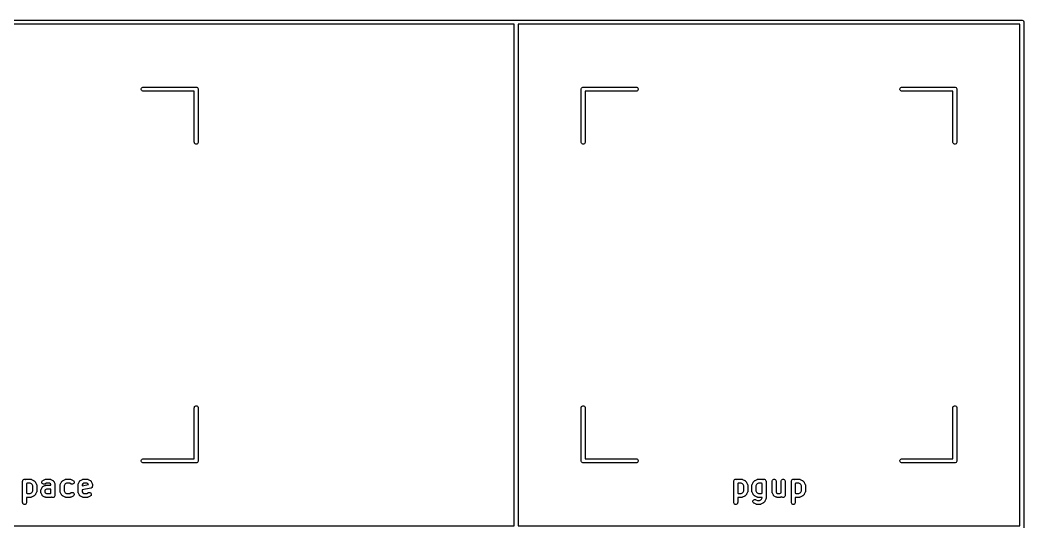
# Model space of a CAD drawing. Extents: x 48 to 353, y -180 to -61.
# Drawn here: x 315.61 to 353.43, y -103.54 to -84.45 of the extents above; entities that cross this region are included whole.
import ezdxf

# ---------------------------------------------------------------- set-up
doc = ezdxf.new("R2010")
doc.units = 0
doc.layers.add('BLACK', color=7, linetype='CONTINUOUS')

msp = doc.modelspace()

# ---------------------------------------------------------------- linework, layer by layer
at = {"layer": 'BLACK', "linetype": 'CONTINUOUS'}
for p, q in [((296.2, -84.45), (334.3, -84.45)), ((334.225, -84.6), (296.275, -84.6)), ((334.225, -103.5), (334.225, -84.6)), ((334.3, -84.45), (353.35, -84.45)), ((334.375, -84.6), (334.375, -103.5)), ((353.275, -84.6), (334.375, -84.6)), ((353.275, -103.5), (353.275, -84.6)), ((353.35, -84.45), (353.364632, -84.451441)), ((353.364632, -84.451441), (353.391668, -84.46264)), ((353.391668, -84.46264), (353.41236, -84.483332)), ((353.41236, -84.483332), (353.423559, -84.510368)), ((353.423559, -84.510368), (353.425, -84.525)), ((353.425, -84.525), (353.425, -103.575)), ((320.176441, -87.035368), (320.18764, -87.008332)), ((320.176441, -87.064632), (320.176441, -87.035368)), ((320.18764, -87.091668), (320.176441, -87.064632)), ((320.18764, -87.008332), (320.208332, -86.98764)), ((320.208332, -87.11236), (320.18764, -87.091668)), ((320.208332, -86.98764), (320.235368, -86.976441)), ((320.235368, -87.123559), (320.208332, -87.11236)), ((320.235368, -86.976441), (320.25, -86.975)), ((320.25, -87.125), (320.235368, -87.123559)), ((320.25, -86.975), (322.25, -86.975)), ((322.175, -87.125), (320.25, -87.125)), ((322.175, -89.05), (322.175, -87.125)), ((322.25, -86.975), (322.264632, -86.976441)), ((322.264632, -86.976441), (322.291668, -86.98764)), ((322.291668, -86.98764), (322.31236, -87.008332)), ((322.31236, -87.008332), (322.323559, -87.035368)), ((322.323559, -87.035368), (322.325, -87.05)), ((322.325, -87.05), (322.325, -89.05)), ((336.75, -87.05), (336.751441, -87.035368)), ((336.75, -89.05), (336.75, -87.05)), ((336.751441, -87.035368), (336.76264, -87.008332)), ((336.76264, -87.008332), (336.783332, -86.98764)), ((336.783332, -86.98764), (336.810368, -86.976441)), ((336.810368, -86.976441), (336.825, -86.975)), ((336.825, -86.975), (338.825, -86.975)), ((338.825, -87.125), (336.9, -87.125)), ((336.9, -87.125), (336.9, -89.05)), ((338.825, -86.975), (338.839632, -86.976441)), ((338.839632, -87.123559), (338.825, -87.125)), ((338.839632, -86.976441), (338.866668, -86.98764)), ((338.866668, -87.11236), (338.839632, -87.123559)), ((338.866668, -86.98764), (338.88736, -87.008332)), ((338.88736, -87.091668), (338.866668, -87.11236)), ((338.88736, -87.008332), (338.898559, -87.035368)), ((338.898559, -87.064632), (338.88736, -87.091668)), ((338.898559, -87.035368), (338.898559, -87.064632)), ((348.751441, -87.035368), (348.76264, -87.008332)), ((348.751441, -87.064632), (348.751441, -87.035368)), ((348.76264, -87.091668), (348.751441, -87.064632)), ((348.76264, -87.008332), (348.783332, -86.98764)), ((348.783332, -87.11236), (348.76264, -87.091668)), ((348.783332, -86.98764), (348.810368, -86.976441)), ((348.810368, -87.123559), (348.783332, -87.11236)), ((348.810368, -86.976441), (348.825, -86.975)), ((348.825, -87.125), (348.810368, -87.123559)), ((348.825, -86.975), (350.825, -86.975)), ((350.75, -87.125), (348.825, -87.125)), ((350.75, -89.05), (350.75, -87.125)), ((350.825, -86.975), (350.839632, -86.976441)), ((350.839632, -86.976441), (350.866668, -86.98764)), ((350.866668, -86.98764), (350.88736, -87.008332)), ((350.88736, -87.008332), (350.898559, -87.035368)), ((350.898559, -87.035368), (350.9, -87.05)), ((350.9, -87.05), (350.9, -89.05)), ((322.176441, -89.064632), (322.175, -89.05)), ((322.18764, -89.091668), (322.176441, -89.064632)), ((322.208332, -89.11236), (322.18764, -89.091668)), ((322.235368, -89.123559), (322.208332, -89.11236)), ((322.264632, -89.123559), (322.235368, -89.123559)), ((322.291668, -89.11236), (322.264632, -89.123559)), ((322.31236, -89.091668), (322.291668, -89.11236)), ((322.323559, -89.064632), (322.31236, -89.091668)), ((322.325, -89.05), (322.323559, -89.064632)), ((336.751441, -89.064632), (336.75, -89.05)), ((336.76264, -89.091668), (336.751441, -89.064632)), ((336.783332, -89.11236), (336.76264, -89.091668)), ((336.810368, -89.123559), (336.783332, -89.11236)), ((336.839632, -89.123559), (336.810368, -89.123559)), ((336.866668, -89.11236), (336.839632, -89.123559)), ((336.88736, -89.091668), (336.866668, -89.11236)), ((336.898559, -89.064632), (336.88736, -89.091668)), ((336.9, -89.05), (336.898559, -89.064632)), ((350.751441, -89.064632), (350.75, -89.05)), ((350.76264, -89.091668), (350.751441, -89.064632)), ((350.783332, -89.11236), (350.76264, -89.091668)), ((350.810368, -89.123559), (350.783332, -89.11236)), ((350.839632, -89.123559), (350.810368, -89.123559)), ((350.866668, -89.11236), (350.839632, -89.123559)), ((350.88736, -89.091668), (350.866668, -89.11236)), ((350.898559, -89.064632), (350.88736, -89.091668)), ((350.9, -89.05), (350.898559, -89.064632)), ((322.175, -99.05), (322.176441, -99.035368)), ((322.175, -100.975), (322.175, -99.05)), ((322.176441, -99.035368), (322.18764, -99.008332)), ((322.18764, -99.008332), (322.208332, -98.98764)), ((322.208332, -98.98764), (322.235368, -98.976441)), ((322.235368, -98.976441), (322.264632, -98.976441)), ((322.264632, -98.976441), (322.291668, -98.98764)), ((322.291668, -98.98764), (322.31236, -99.008332)), ((322.31236, -99.008332), (322.323559, -99.035368)), ((322.323559, -99.035368), (322.325, -99.05)), ((322.325, -99.05), (322.325, -101.05)), ((336.75, -99.05), (336.751441, -99.035368)), ((336.75, -101.05), (336.75, -99.05)), ((336.751441, -99.035368), (336.76264, -99.008332)), ((336.76264, -99.008332), (336.783332, -98.98764)), ((336.783332, -98.98764), (336.810368, -98.976441)), ((336.810368, -98.976441), (336.839632, -98.976441)), ((336.839632, -98.976441), (336.866668, -98.98764)), ((336.866668, -98.98764), (336.88736, -99.008332)), ((336.88736, -99.008332), (336.898559, -99.035368)), ((336.898559, -99.035368), (336.9, -99.05)), ((336.9, -99.05), (336.9, -100.975)), ((350.75, -99.05), (350.751441, -99.035368)), ((350.75, -100.975), (350.75, -99.05)), ((350.751441, -99.035368), (350.76264, -99.008332)), ((350.76264, -99.008332), (350.783332, -98.98764)), ((350.783332, -98.98764), (350.810368, -98.976441)), ((350.810368, -98.976441), (350.839632, -98.976441)), ((350.839632, -98.976441), (350.866668, -98.98764)), ((350.866668, -98.98764), (350.88736, -99.008332)), ((350.88736, -99.008332), (350.898559, -99.035368)), ((350.898559, -99.035368), (350.9, -99.05)), ((350.9, -99.05), (350.9, -101.05)), ((320.176441, -101.035368), (320.18764, -101.008332)), ((320.176441, -101.064632), (320.176441, -101.035368)), ((320.18764, -101.091668), (320.176441, -101.064632)), ((320.18764, -101.008332), (320.208332, -100.98764)), ((320.208332, -101.11236), (320.18764, -101.091668)), ((320.208332, -100.98764), (320.235368, -100.976441)), ((320.235368, -101.123559), (320.208332, -101.11236)), ((320.235368, -100.976441), (320.25, -100.975)), ((320.25, -101.125), (320.235368, -101.123559)), ((320.25, -100.975), (322.175, -100.975)), ((322.25, -101.125), (320.25, -101.125)), ((322.264632, -101.123559), (322.25, -101.125)), ((322.291668, -101.11236), (322.264632, -101.123559)), ((322.31236, -101.091668), (322.291668, -101.11236)), ((322.323559, -101.064632), (322.31236, -101.091668)), ((322.325, -101.05), (322.323559, -101.064632)), ((336.751441, -101.064632), (336.75, -101.05)), ((336.76264, -101.091668), (336.751441, -101.064632)), ((336.783332, -101.11236), (336.76264, -101.091668)), ((336.810368, -101.123559), (336.783332, -101.11236)), ((336.825, -101.125), (336.810368, -101.123559)), ((338.825, -101.125), (336.825, -101.125)), ((336.9, -100.975), (338.825, -100.975)), ((338.825, -100.975), (338.839632, -100.976441)), ((338.839632, -101.123559), (338.825, -101.125)), ((338.839632, -100.976441), (338.866668, -100.98764)), ((338.866668, -101.11236), (338.839632, -101.123559)), ((338.866668, -100.98764), (338.88736, -101.008332)), ((338.88736, -101.091668), (338.866668, -101.11236)), ((338.88736, -101.008332), (338.898559, -101.035368)), ((338.898559, -101.064632), (338.88736, -101.091668)), ((338.898559, -101.035368), (338.898559, -101.064632)), ((348.751441, -101.035368), (348.76264, -101.008332)), ((348.751441, -101.064632), (348.751441, -101.035368)), ((348.76264, -101.091668), (348.751441, -101.064632)), ((348.76264, -101.008332), (348.783332, -100.98764)), ((348.783332, -101.11236), (348.76264, -101.091668)), ((348.783332, -100.98764), (348.810368, -100.976441)), ((348.810368, -101.123559), (348.783332, -101.11236)), ((348.810368, -100.976441), (348.825, -100.975)), ((348.825, -101.125), (348.810368, -101.123559)), ((348.825, -100.975), (350.75, -100.975)), ((350.825, -101.125), (348.825, -101.125)), ((350.839632, -101.123559), (350.825, -101.125)), ((350.866668, -101.11236), (350.839632, -101.123559)), ((350.88736, -101.091668), (350.866668, -101.11236)), ((350.898559, -101.064632), (350.88736, -101.091668)), ((350.9, -101.05), (350.898559, -101.064632)), ((315.708333, -101.816461), (315.709774, -101.801829)), ((315.708333, -102.616461), (315.708333, -101.816461)), ((315.709774, -101.801829), (315.720973, -101.774793)), ((315.720973, -101.774793), (315.741665, -101.754101)), ((315.741665, -101.754101), (315.768701, -101.742902)), ((315.768701, -101.742902), (315.797965, -101.742902)), ((315.797965, -101.742902), (315.820373, -101.752183)), ((315.820373, -101.752183), (315.825981, -101.74938)), ((315.825981, -101.74938), (315.839713, -101.744125)), ((315.839713, -101.744125), (315.842399, -101.743934)), ((315.842399, -101.743934), (315.844891, -101.742902)), ((315.844891, -101.742902), (315.859523, -101.741461)), ((315.877229, -101.891461), (315.858333, -101.900909)), ((315.858333, -101.900909), (315.858333, -102.265347)), ((315.859523, -101.741461), (316.011904, -101.741461)), ((315.994199, -101.891461), (315.877229, -101.891461)), ((316.043668, -101.916196), (315.994199, -101.891461)), ((316.011904, -101.741461), (316.026536, -101.742902)), ((316.026536, -101.742902), (316.029024, -101.743932)), ((316.029024, -101.743932), (316.031714, -101.744124)), ((316.031714, -101.744124), (316.045445, -101.749379)), ((316.064551, -101.937079), (316.043668, -101.916196)), ((316.045445, -101.749379), (316.121636, -101.787475)), ((316.089285, -101.986547), (316.064551, -101.937079)), ((316.089285, -102.179709), (316.089285, -101.986547)), ((316.121636, -101.787475), (316.127932, -101.791438)), ((316.127932, -101.791438), (316.129763, -101.792197)), ((316.129763, -101.792197), (316.131824, -101.793888)), ((316.131824, -101.793888), (316.134079, -101.795308)), ((316.134079, -101.795308), (316.135375, -101.796803)), ((316.135375, -101.796803), (316.141128, -101.801524)), ((316.141128, -101.801524), (316.179223, -101.839619)), ((316.179223, -101.839619), (316.183941, -101.845368)), ((316.183941, -101.845368), (316.18544, -101.846668)), ((316.18544, -101.846668), (316.186861, -101.848927)), ((316.186861, -101.848927), (316.18855, -101.850984)), ((316.18855, -101.850984), (316.189307, -101.852811)), ((316.189307, -101.852811), (316.193272, -101.859111)), ((316.193272, -101.859111), (316.231367, -101.935301)), ((316.231367, -101.935301), (316.236622, -101.949033)), ((316.236622, -101.949033), (316.236812, -101.95172)), ((316.236812, -101.95172), (316.237844, -101.95421)), ((316.237844, -101.95421), (316.239285, -101.968842)), ((316.239285, -101.968842), (316.239285, -102.197414)), ((316.401965, -102.125778), (316.440061, -102.049587)), ((316.432732, -101.845177), (316.441985, -101.817416)), ((316.434806, -101.874367), (316.432732, -101.845177)), ((316.447894, -101.900541), (316.434806, -101.874367)), ((316.440061, -102.049587), (316.441601, -102.04714)), ((316.441601, -102.04714), (316.441986, -102.045986)), ((316.441985, -101.817416), (316.461159, -101.795308)), ((316.441986, -102.045986), (316.443233, -102.044547)), ((316.443233, -102.044547), (316.447894, -102.037144)), ((316.470002, -101.919715), (316.447894, -101.900541)), ((316.447894, -102.037144), (316.454995, -102.030984)), ((316.454995, -102.030984), (316.461159, -102.023878)), ((316.461159, -101.795308), (316.473601, -101.787475)), ((316.461159, -102.023878), (316.468564, -102.019216)), ((316.468564, -102.019216), (316.470001, -102.017971)), ((316.470001, -102.017971), (316.471154, -102.017586)), ((316.497763, -101.928968), (316.470002, -101.919715)), ((316.471154, -102.017586), (316.473602, -102.016046)), ((316.473601, -101.787475), (316.549791, -101.74938)), ((316.473602, -102.016046), (316.549792, -101.977951)), ((316.526953, -101.926894), (316.497763, -101.928968)), ((316.540685, -101.921639), (316.526953, -101.926894)), ((316.601039, -101.891461), (316.540685, -101.921639)), ((316.549791, -101.74938), (316.563523, -101.744125)), ((316.549792, -101.977951), (316.563524, -101.972696)), ((316.563523, -101.744125), (316.566209, -101.743934)), ((316.563524, -101.972696), (316.566211, -101.972505)), ((316.566209, -101.743934), (316.568701, -101.742902)), ((316.566211, -101.972505), (316.568701, -101.971474)), ((316.568701, -101.742902), (316.583333, -101.741461)), ((316.568701, -101.971474), (316.583333, -101.970033)), ((316.583333, -101.741461), (316.735714, -101.741461)), ((316.583333, -101.970033), (316.756104, -101.970033)), ((316.718009, -101.891461), (316.601039, -101.891461)), ((316.756003, -101.910458), (316.718009, -101.891461)), ((316.735714, -101.741461), (316.750346, -101.742902)), ((316.750346, -101.742902), (316.752834, -101.743932)), ((316.752834, -101.743932), (316.755524, -101.744124)), ((316.755524, -101.744124), (316.769255, -101.749379)), ((316.775, -101.948452), (316.756003, -101.910458)), ((316.756104, -101.970033), (316.775, -101.960585)), ((316.769255, -101.749379), (316.845446, -101.787475)), ((316.775, -101.960585), (316.775, -101.948452)), ((316.845446, -101.787475), (316.847892, -101.789015)), ((316.847892, -101.789015), (316.849047, -101.7894)), ((316.849047, -101.7894), (316.850485, -101.790647)), ((316.850485, -101.790647), (316.857889, -101.795308)), ((316.857889, -101.795308), (316.864048, -101.802409)), ((316.864048, -101.802409), (316.871155, -101.808573)), ((316.871155, -101.808573), (316.875816, -101.815978)), ((316.875816, -101.815978), (316.877062, -101.817415)), ((316.877062, -101.817415), (316.877446, -101.818568)), ((316.877446, -101.818568), (316.878987, -101.821016)), ((316.878987, -101.821016), (316.917082, -101.897206)), ((316.917082, -101.897206), (316.922337, -101.910938)), ((316.922337, -101.910938), (316.922527, -101.913625)), ((316.922527, -101.913625), (316.923559, -101.916115)), ((316.923559, -101.916115), (316.925, -101.930747)), ((316.925, -101.930747), (316.925, -102.349795)), ((317.117857, -101.968842), (317.119298, -101.95421)), ((317.117857, -102.197414), (317.117857, -101.968842)), ((317.119298, -101.95421), (317.120328, -101.951721)), ((317.120328, -101.951721), (317.12052, -101.949032)), ((317.12052, -101.949032), (317.125775, -101.9353)), ((317.125775, -101.9353), (317.163871, -101.859111)), ((317.163871, -101.859111), (317.167834, -101.852814)), ((317.167834, -101.852814), (317.168593, -101.850984)), ((317.168593, -101.850984), (317.170284, -101.848922)), ((317.170284, -101.848922), (317.171704, -101.846668)), ((317.171704, -101.846668), (317.173199, -101.845371)), ((317.173199, -101.845371), (317.17792, -101.839619)), ((317.17792, -101.839619), (317.216015, -101.801524)), ((317.216015, -101.801524), (317.221767, -101.796803)), ((317.221767, -101.796803), (317.223064, -101.795308)), ((317.223064, -101.795308), (317.225319, -101.793888)), ((317.225319, -101.793888), (317.22738, -101.792197)), ((317.22738, -101.792197), (317.229208, -101.791439)), ((317.229208, -101.791439), (317.235506, -101.787475)), ((317.235506, -101.787475), (317.311696, -101.74938)), ((317.292591, -101.93708), (317.267857, -101.986548)), ((317.267857, -101.986548), (317.267857, -102.179708)), ((317.313474, -101.916196), (317.292591, -101.93708)), ((317.311696, -101.74938), (317.325428, -101.744125)), ((317.362944, -101.891461), (317.313474, -101.916196)), ((317.325428, -101.744125), (317.328114, -101.743934)), ((317.328114, -101.743934), (317.330606, -101.742902)), ((317.330606, -101.742902), (317.345238, -101.741461)), ((317.345238, -101.741461), (317.497619, -101.741461)), ((317.479914, -101.891461), (317.362944, -101.891461)), ((317.540268, -101.921639), (317.479914, -101.891461)), ((317.497619, -101.741461), (317.512251, -101.742902)), ((317.512251, -101.742902), (317.514739, -101.743932)), ((317.514739, -101.743932), (317.517429, -101.744124)), ((317.517429, -101.744124), (317.53116, -101.749379)), ((317.53116, -101.749379), (317.607351, -101.787475)), ((317.554, -101.926894), (317.540268, -101.921639)), ((317.58319, -101.928968), (317.554, -101.926894)), ((317.610951, -101.919714), (317.58319, -101.928968)), ((317.607351, -101.787475), (317.619794, -101.795308)), ((317.633059, -101.900541), (317.610951, -101.919714)), ((317.619794, -101.795308), (317.638967, -101.817415)), ((317.646146, -101.874367), (317.633059, -101.900541)), ((317.638967, -101.817415), (317.648221, -101.845176)), ((317.648221, -101.845176), (317.646146, -101.874367)), ((317.803571, -101.930747), (317.805012, -101.916115)), ((317.803571, -102.235509), (317.803571, -101.930747)), ((317.805012, -101.916115), (317.806042, -101.913626)), ((317.806042, -101.913626), (317.806234, -101.910937)), ((317.806234, -101.910937), (317.811489, -101.897205)), ((317.811489, -101.897205), (317.849585, -101.821016)), ((317.849585, -101.821016), (317.851123, -101.818571)), ((317.851123, -101.818571), (317.851509, -101.817416)), ((317.851509, -101.817416), (317.852757, -101.815976)), ((317.852757, -101.815976), (317.857418, -101.808573)), ((317.857418, -101.808573), (317.864521, -101.802412)), ((317.864521, -101.802412), (317.870683, -101.795308)), ((317.870683, -101.795308), (317.878088, -101.790645)), ((317.878088, -101.790645), (317.879525, -101.7894)), ((317.879525, -101.7894), (317.880677, -101.789015)), ((317.880677, -101.789015), (317.883125, -101.787475)), ((317.883125, -101.787475), (317.959315, -101.74938)), ((317.972567, -101.910459), (317.953571, -101.948453)), ((317.953571, -101.991642), (318.18316, -101.945724)), ((317.953571, -101.948453), (317.953571, -101.991642)), ((318.274232, -102.080482), (317.953571, -102.144613)), ((317.959315, -101.74938), (317.973047, -101.744125)), ((318.010563, -101.891461), (317.972567, -101.910459)), ((317.973047, -101.744125), (317.975733, -101.743934)), ((317.975733, -101.743934), (317.978225, -101.742902)), ((317.978225, -101.742902), (317.992857, -101.741461)), ((317.992857, -101.741461), (318.145238, -101.741461)), ((318.127533, -101.891461), (318.010563, -101.891461)), ((318.165527, -101.910458), (318.127533, -101.891461)), ((318.145238, -101.741461), (318.15987, -101.742902)), ((318.15987, -101.742902), (318.162358, -101.743932)), ((318.162358, -101.743932), (318.165048, -101.744124)), ((318.165048, -101.744124), (318.178779, -101.749379)), ((318.18316, -101.945724), (318.165527, -101.910458)), ((318.178779, -101.749379), (318.25497, -101.787475)), ((318.25497, -101.787475), (318.257416, -101.789015)), ((318.257416, -101.789015), (318.258571, -101.7894)), ((318.258571, -101.7894), (318.260009, -101.790647)), ((318.260009, -101.790647), (318.267413, -101.795308)), ((318.267413, -101.795308), (318.273572, -101.802409)), ((318.273572, -101.802409), (318.280679, -101.808573)), ((318.288298, -102.076199), (318.274232, -102.080482)), ((318.280679, -101.808573), (318.28534, -101.815978)), ((318.28534, -101.815978), (318.286586, -101.817415)), ((318.286586, -101.817415), (318.28697, -101.818568)), ((318.28697, -101.818568), (318.288511, -101.821016)), ((318.294403, -102.07211), (318.288298, -102.076199)), ((318.288511, -101.821016), (318.326606, -101.897206)), ((318.301192, -102.069298), (318.294403, -102.07211)), ((318.306444, -102.064045), (318.301192, -102.069298)), ((318.312612, -102.059915), (318.306444, -102.064045)), ((318.316686, -102.053803), (318.312612, -102.059915)), ((318.321884, -102.048606), (318.316686, -102.053803)), ((318.324725, -102.041745), (318.321884, -102.048606)), ((318.328845, -102.035567), (318.324725, -102.041745)), ((318.326606, -101.897206), (318.331861, -101.910938)), ((318.330271, -102.028358), (318.328845, -102.035567)), ((318.333083, -102.02157), (318.330271, -102.028358)), ((318.331861, -101.910938), (318.332051, -101.913625)), ((318.332051, -101.913625), (318.333083, -101.916115)), ((318.333083, -101.916115), (318.334524, -101.930747)), ((318.334524, -102.006938), (318.333083, -102.02157)), ((318.334524, -101.930747), (318.334524, -102.006938)), ((342.492856, -101.816461), (342.494297, -101.801829)), ((342.492856, -102.616461), (342.492856, -101.816461)), ((342.494297, -101.801829), (342.505496, -101.774793)), ((342.505496, -101.774793), (342.526188, -101.754101)), ((342.526188, -101.754101), (342.553224, -101.742902)), ((342.553224, -101.742902), (342.582488, -101.742902)), ((342.582488, -101.742902), (342.604896, -101.752183)), ((342.604896, -101.752183), (342.610504, -101.74938)), ((342.610504, -101.74938), (342.624236, -101.744125)), ((342.624236, -101.744125), (342.626922, -101.743934)), ((342.626922, -101.743934), (342.629414, -101.742902)), ((342.629414, -101.742902), (342.644046, -101.741461)), ((342.661752, -101.891461), (342.642856, -101.900909)), ((342.642856, -101.900909), (342.642856, -102.265347)), ((342.644046, -101.741461), (342.796427, -101.741461)), ((342.778722, -101.891461), (342.661752, -101.891461)), ((342.828191, -101.916196), (342.778722, -101.891461)), ((342.796427, -101.741461), (342.811059, -101.742902)), ((342.811059, -101.742902), (342.813547, -101.743932)), ((342.813547, -101.743932), (342.816237, -101.744124)), ((342.816237, -101.744124), (342.829968, -101.749379)), ((342.849074, -101.937079), (342.828191, -101.916196)), ((342.829968, -101.749379), (342.906159, -101.787475)), ((342.873808, -101.986547), (342.849074, -101.937079)), ((342.873808, -102.179709), (342.873808, -101.986547)), ((342.906159, -101.787475), (342.912455, -101.791438)), ((342.912455, -101.791438), (342.914286, -101.792197)), ((342.914286, -101.792197), (342.916347, -101.793888)), ((342.916347, -101.793888), (342.918602, -101.795308)), ((342.918602, -101.795308), (342.919898, -101.796803)), ((342.919898, -101.796803), (342.925651, -101.801524)), ((342.925651, -101.801524), (342.963746, -101.839619)), ((342.963746, -101.839619), (342.968464, -101.845368)), ((342.968464, -101.845368), (342.969963, -101.846668)), ((342.969963, -101.846668), (342.971384, -101.848927)), ((342.971384, -101.848927), (342.973073, -101.850984)), ((342.973073, -101.850984), (342.97383, -101.852811)), ((342.97383, -101.852811), (342.977795, -101.859111)), ((342.977795, -101.859111), (343.01589, -101.935301)), ((343.01589, -101.935301), (343.021145, -101.949033)), ((343.021145, -101.949033), (343.021335, -101.95172)), ((343.021335, -101.95172), (343.022367, -101.95421)), ((343.022367, -101.95421), (343.023808, -101.968842)), ((343.023808, -101.968842), (343.023808, -102.197414)), ((343.17857, -101.968842), (343.180011, -101.95421)), ((343.17857, -102.197414), (343.17857, -101.968842)), ((343.180011, -101.95421), (343.181041, -101.951721)), ((343.181041, -101.951721), (343.181233, -101.949032)), ((343.181233, -101.949032), (343.186488, -101.9353)), ((343.186488, -101.9353), (343.224584, -101.859111)), ((343.224584, -101.859111), (343.228547, -101.852814)), ((343.228547, -101.852814), (343.229306, -101.850984)), ((343.229306, -101.850984), (343.230997, -101.848922)), ((343.230997, -101.848922), (343.232417, -101.846668)), ((343.232417, -101.846668), (343.233912, -101.845371)), ((343.233912, -101.845371), (343.238633, -101.839619)), ((343.238633, -101.839619), (343.276728, -101.801524)), ((343.276728, -101.801524), (343.28248, -101.796803)), ((343.28248, -101.796803), (343.283777, -101.795308)), ((343.283777, -101.795308), (343.286032, -101.793888)), ((343.286032, -101.793888), (343.288093, -101.792197)), ((343.288093, -101.792197), (343.289921, -101.791439)), ((343.289921, -101.791439), (343.296219, -101.787475)), ((343.296219, -101.787475), (343.372409, -101.74938)), ((343.353304, -101.93708), (343.32857, -101.986548)), ((343.32857, -101.986548), (343.32857, -102.179708)), ((343.374187, -101.916196), (343.353304, -101.93708)), ((343.372409, -101.74938), (343.386141, -101.744125)), ((343.423657, -101.891461), (343.374187, -101.916196)), ((343.386141, -101.744125), (343.388827, -101.743934)), ((343.388827, -101.743934), (343.391319, -101.742902)), ((343.391319, -101.742902), (343.405951, -101.741461)), ((343.405951, -101.741461), (343.558332, -101.741461)), ((343.540627, -101.891461), (343.423657, -101.891461)), ((343.559523, -101.900909), (343.540627, -101.891461)), ((343.558332, -101.741461), (343.572964, -101.742902)), ((343.559523, -102.265347), (343.559523, -101.900909)), ((343.572964, -101.742902), (343.575452, -101.743932)), ((343.575452, -101.743932), (343.578142, -101.744124)), ((343.578142, -101.744124), (343.591873, -101.749379)), ((343.591873, -101.749379), (343.597482, -101.752183)), ((343.597482, -101.752183), (343.619891, -101.742902)), ((343.619891, -101.742902), (343.649155, -101.742902)), ((343.649155, -101.742902), (343.676191, -101.754101)), ((343.676191, -101.754101), (343.696883, -101.774793)), ((343.696883, -101.774793), (343.708082, -101.801829)), ((343.708082, -101.801829), (343.709523, -101.816461)), ((343.709523, -101.816461), (343.709523, -102.46408)), ((343.940476, -101.816461), (343.941917, -101.801829)), ((343.940476, -102.235509), (343.940476, -101.816461)), ((343.941917, -101.801829), (343.953116, -101.774793)), ((343.953116, -101.774793), (343.973808, -101.754101)), ((343.973808, -101.754101), (344.000844, -101.742902)), ((344.000844, -101.742902), (344.030108, -101.742902)), ((344.030108, -101.742902), (344.057144, -101.754101)), ((344.057144, -101.754101), (344.077836, -101.774793)), ((344.077836, -101.774793), (344.089035, -101.801829)), ((344.089035, -101.801829), (344.090476, -101.816461)), ((344.090476, -101.816461), (344.090476, -102.217804)), ((344.283333, -101.816461), (344.284774, -101.801829)), ((344.283333, -102.242538), (344.283333, -101.816461)), ((344.284774, -101.801829), (344.295973, -101.774793)), ((344.295973, -101.774793), (344.316665, -101.754101)), ((344.316665, -101.754101), (344.343701, -101.742902)), ((344.343701, -101.742902), (344.372965, -101.742902)), ((344.372965, -101.742902), (344.400001, -101.754101)), ((344.400001, -101.754101), (344.420693, -101.774793)), ((344.420693, -101.774793), (344.431892, -101.801829)), ((344.431892, -101.801829), (344.433333, -101.816461)), ((344.433333, -101.816461), (344.433333, -102.349795)), ((344.664286, -101.816461), (344.665727, -101.801829)), ((344.664286, -102.616461), (344.664286, -101.816461)), ((344.665727, -101.801829), (344.676926, -101.774793)), ((344.676926, -101.774793), (344.697618, -101.754101)), ((344.697618, -101.754101), (344.724654, -101.742902)), ((344.724654, -101.742902), (344.753918, -101.742902)), ((344.753918, -101.742902), (344.776326, -101.752183)), ((344.776326, -101.752183), (344.781934, -101.74938)), ((344.781934, -101.74938), (344.795666, -101.744125)), ((344.795666, -101.744125), (344.798352, -101.743934)), ((344.798352, -101.743934), (344.800844, -101.742902)), ((344.800844, -101.742902), (344.815476, -101.741461)), ((344.833182, -101.891461), (344.814286, -101.900909)), ((344.814286, -101.900909), (344.814286, -102.265347)), ((344.815476, -101.741461), (344.967857, -101.741461)), ((344.950152, -101.891461), (344.833182, -101.891461)), ((344.999621, -101.916196), (344.950152, -101.891461)), ((344.967857, -101.741461), (344.982489, -101.742902)), ((344.982489, -101.742902), (344.984977, -101.743932)), ((344.984977, -101.743932), (344.987667, -101.744124)), ((344.987667, -101.744124), (345.001398, -101.749379)), ((345.020504, -101.937079), (344.999621, -101.916196)), ((345.001398, -101.749379), (345.077589, -101.787475)), ((345.045238, -101.986547), (345.020504, -101.937079)), ((345.045238, -102.179709), (345.045238, -101.986547)), ((345.077589, -101.787475), (345.083885, -101.791438)), ((345.083885, -101.791438), (345.085716, -101.792197)), ((345.085716, -101.792197), (345.087777, -101.793888)), ((345.087777, -101.793888), (345.090032, -101.795308)), ((345.090032, -101.795308), (345.091328, -101.796803)), ((345.091328, -101.796803), (345.097081, -101.801524)), ((345.097081, -101.801524), (345.135176, -101.839619)), ((345.135176, -101.839619), (345.139894, -101.845368)), ((345.139894, -101.845368), (345.141393, -101.846668)), ((345.141393, -101.846668), (345.142814, -101.848927)), ((345.142814, -101.848927), (345.144503, -101.850984)), ((345.144503, -101.850984), (345.14526, -101.852811)), ((345.14526, -101.852811), (345.149225, -101.859111)), ((345.149225, -101.859111), (345.18732, -101.935301)), ((345.18732, -101.935301), (345.192575, -101.949033)), ((345.192575, -101.949033), (345.192765, -101.95172)), ((345.192765, -101.95172), (345.193797, -101.95421)), ((345.193797, -101.95421), (345.195238, -101.968842)), ((345.195238, -101.968842), (345.195238, -102.197414)), ((315.858333, -102.265347), (315.877228, -102.274795)), ((315.859523, -102.424795), (315.858333, -102.424677)), ((315.858333, -102.424677), (315.858333, -102.616461)), ((316.011904, -102.424795), (315.859523, -102.424795)), ((315.877228, -102.274795), (315.994199, -102.274795)), ((315.994199, -102.274795), (316.043667, -102.250061)), ((316.026536, -102.423354), (316.011904, -102.424795)), ((316.029025, -102.422322), (316.026536, -102.423354)), ((316.031713, -102.422132), (316.029025, -102.422322)), ((316.045445, -102.416877), (316.031713, -102.422132)), ((316.043667, -102.250061), (316.06455, -102.229177)), ((316.121636, -102.378782), (316.045445, -102.416877)), ((316.06455, -102.229177), (316.089285, -102.179709)), ((316.127935, -102.374817), (316.121636, -102.378782)), ((316.129763, -102.37406), (316.127935, -102.374817)), ((316.131819, -102.372372), (316.129763, -102.37406)), ((316.134079, -102.37095), (316.131819, -102.372372)), ((316.135379, -102.36945), (316.134079, -102.37095)), ((316.141129, -102.364732), (316.135379, -102.36945)), ((316.179224, -102.326636), (316.141129, -102.364732)), ((316.183941, -102.320887), (316.179224, -102.326636)), ((316.18544, -102.319588), (316.183941, -102.320887)), ((316.186861, -102.317329), (316.18544, -102.319588)), ((316.188551, -102.315271), (316.186861, -102.317329)), ((316.189308, -102.313441), (316.188551, -102.315271)), ((316.193272, -102.307145), (316.189308, -102.313441)), ((316.231367, -102.230955), (316.193272, -102.307145)), ((316.236622, -102.217223), (316.231367, -102.230955)), ((316.236812, -102.214535), (316.236622, -102.217223)), ((316.237844, -102.212046), (316.236812, -102.214535)), ((316.239285, -102.197414), (316.237844, -102.212046)), ((316.394047, -102.159319), (316.395488, -102.144687)), ((316.394047, -102.235509), (316.394047, -102.159319)), ((316.395488, -102.250141), (316.394047, -102.235509)), ((316.395488, -102.144687), (316.396518, -102.142198)), ((316.396518, -102.252629), (316.395488, -102.250141)), ((316.396518, -102.142198), (316.39671, -102.139509)), ((316.39671, -102.255319), (316.396518, -102.252629)), ((316.39671, -102.139509), (316.401965, -102.125778)), ((316.401965, -102.26905), (316.39671, -102.255319)), ((316.440061, -102.345241), (316.401965, -102.26905)), ((316.441601, -102.347687), (316.440061, -102.345241)), ((316.441986, -102.348842), (316.441601, -102.347687)), ((316.443233, -102.35028), (316.441986, -102.348842)), ((316.447894, -102.357684), (316.443233, -102.35028)), ((316.454995, -102.363843), (316.447894, -102.357684)), ((316.461159, -102.37095), (316.454995, -102.363843)), ((316.468564, -102.375611), (316.461159, -102.37095)), ((316.470001, -102.376857), (316.468564, -102.375611)), ((316.471154, -102.377241), (316.470001, -102.376857)), ((316.473602, -102.378782), (316.471154, -102.377241)), ((316.549792, -102.416877), (316.473602, -102.378782)), ((316.563044, -102.139029), (316.544047, -102.177024)), ((316.544047, -102.177024), (316.544047, -102.217803)), ((316.544047, -102.217803), (316.563044, -102.255798)), ((316.563524, -102.422132), (316.549792, -102.416877)), ((316.601038, -102.120033), (316.563044, -102.139029)), ((316.563044, -102.255798), (316.601038, -102.274795)), ((316.566211, -102.422322), (316.563524, -102.422132)), ((316.568701, -102.423354), (316.566211, -102.422322)), ((316.583333, -102.424795), (316.568701, -102.423354)), ((316.773809, -102.424795), (316.583333, -102.424795)), ((316.773809, -102.120033), (316.601038, -102.120033)), ((316.601038, -102.274795), (316.756104, -102.274795)), ((316.756104, -102.274795), (316.775, -102.265347)), ((316.775, -102.119915), (316.773809, -102.120033)), ((316.788441, -102.423354), (316.773809, -102.424795)), ((316.775, -102.265347), (316.775, -102.119915)), ((316.79093, -102.422322), (316.788441, -102.423354)), ((316.793618, -102.422132), (316.79093, -102.422322)), ((316.80735, -102.416877), (316.793618, -102.422132)), ((316.81296, -102.414072), (316.80735, -102.416877)), ((316.835368, -102.423354), (316.81296, -102.414072)), ((316.864632, -102.423354), (316.835368, -102.423354)), ((316.891668, -102.412155), (316.864632, -102.423354)), ((316.91236, -102.391463), (316.891668, -102.412155)), ((316.923559, -102.364427), (316.91236, -102.391463)), ((316.925, -102.349795), (316.923559, -102.364427)), ((317.119298, -102.212046), (317.117857, -102.197414)), ((317.120328, -102.214534), (317.119298, -102.212046)), ((317.12052, -102.217224), (317.120328, -102.214534)), ((317.125775, -102.230956), (317.12052, -102.217224)), ((317.163871, -102.307145), (317.125775, -102.230956)), ((317.167833, -102.313439), (317.163871, -102.307145)), ((317.168592, -102.315271), (317.167833, -102.313439)), ((317.170285, -102.317334), (317.168592, -102.315271)), ((317.171704, -102.319588), (317.170285, -102.317334)), ((317.173198, -102.320884), (317.171704, -102.319588)), ((317.177919, -102.326636), (317.173198, -102.320884)), ((317.216014, -102.364732), (317.177919, -102.326636)), ((317.221765, -102.369452), (317.216014, -102.364732)), ((317.223064, -102.37095), (317.221765, -102.369452)), ((317.225319, -102.372369), (317.223064, -102.37095)), ((317.227379, -102.37406), (317.225319, -102.372369)), ((317.229209, -102.374818), (317.227379, -102.37406)), ((317.235507, -102.378782), (317.229209, -102.374818)), ((317.311697, -102.416877), (317.235507, -102.378782)), ((317.267857, -102.179708), (317.292591, -102.229176)), ((317.292591, -102.229176), (317.313475, -102.250061)), ((317.325429, -102.422132), (317.311697, -102.416877)), ((317.313475, -102.250061), (317.362943, -102.274795)), ((317.328116, -102.422322), (317.325429, -102.422132)), ((317.330606, -102.423354), (317.328116, -102.422322)), ((317.345238, -102.424795), (317.330606, -102.423354)), ((317.497619, -102.424795), (317.345238, -102.424795)), ((317.362943, -102.274795), (317.479914, -102.274795)), ((317.479914, -102.274795), (317.540269, -102.244618)), ((317.512251, -102.423354), (317.497619, -102.424795)), ((317.51474, -102.422322), (317.512251, -102.423354)), ((317.517428, -102.422132), (317.51474, -102.422322)), ((317.53116, -102.416877), (317.517428, -102.422132)), ((317.607351, -102.378782), (317.53116, -102.416877)), ((317.540269, -102.244618), (317.554001, -102.239363)), ((317.554001, -102.239363), (317.583191, -102.237289)), ((317.583191, -102.237289), (317.610952, -102.246543)), ((317.619794, -102.37095), (317.607351, -102.378782)), ((317.610952, -102.246543), (317.63306, -102.265716)), ((317.638967, -102.348842), (317.619794, -102.37095)), ((317.63306, -102.265716), (317.646147, -102.291891)), ((317.648221, -102.321081), (317.638967, -102.348842)), ((317.646147, -102.291891), (317.648221, -102.321081)), ((317.805012, -102.250141), (317.803571, -102.235509)), ((317.806042, -102.252629), (317.805012, -102.250141)), ((317.806234, -102.255319), (317.806042, -102.252629)), ((317.811489, -102.26905), (317.806234, -102.255319)), ((317.849585, -102.345241), (317.811489, -102.26905)), ((317.851125, -102.347687), (317.849585, -102.345241)), ((317.85151, -102.348842), (317.851125, -102.347687)), ((317.852757, -102.35028), (317.85151, -102.348842)), ((317.857418, -102.357684), (317.852757, -102.35028)), ((317.864519, -102.363843), (317.857418, -102.357684)), ((317.870683, -102.37095), (317.864519, -102.363843)), ((317.878088, -102.375611), (317.870683, -102.37095)), ((317.879525, -102.376857), (317.878088, -102.375611)), ((317.880678, -102.377241), (317.879525, -102.376857)), ((317.883126, -102.378782), (317.880678, -102.377241)), ((317.959316, -102.416877), (317.883126, -102.378782)), ((317.953571, -102.144613), (317.953571, -102.217803)), ((317.953571, -102.217803), (317.972568, -102.255798)), ((317.973048, -102.422132), (317.959316, -102.416877)), ((317.972568, -102.255798), (318.010562, -102.274795)), ((317.975735, -102.422322), (317.973048, -102.422132)), ((317.978225, -102.423354), (317.975735, -102.422322)), ((317.992857, -102.424795), (317.978225, -102.423354)), ((318.145238, -102.424795), (317.992857, -102.424795)), ((318.010562, -102.274795), (318.127533, -102.274795)), ((318.127533, -102.274795), (318.187888, -102.244618)), ((318.15987, -102.423354), (318.145238, -102.424795)), ((318.162359, -102.422322), (318.15987, -102.423354)), ((318.165047, -102.422132), (318.162359, -102.422322)), ((318.178779, -102.416877), (318.165047, -102.422132)), ((318.25497, -102.378782), (318.178779, -102.416877)), ((318.187888, -102.244618), (318.20162, -102.239363)), ((318.20162, -102.239363), (318.23081, -102.237289)), ((318.23081, -102.237289), (318.258571, -102.246543)), ((318.267413, -102.37095), (318.25497, -102.378782)), ((318.258571, -102.246543), (318.280679, -102.265716)), ((318.286586, -102.348842), (318.267413, -102.37095)), ((318.280679, -102.265716), (318.293766, -102.291891)), ((318.29584, -102.321081), (318.286586, -102.348842)), ((318.293766, -102.291891), (318.29584, -102.321081)), ((342.642856, -102.265347), (342.661751, -102.274795)), ((342.644046, -102.424795), (342.642856, -102.424677)), ((342.642856, -102.424677), (342.642856, -102.616461)), ((342.796427, -102.424795), (342.644046, -102.424795)), ((342.661751, -102.274795), (342.778722, -102.274795)), ((342.778722, -102.274795), (342.82819, -102.250061)), ((342.811059, -102.423354), (342.796427, -102.424795)), ((342.813548, -102.422322), (342.811059, -102.423354)), ((342.816236, -102.422132), (342.813548, -102.422322)), ((342.829968, -102.416877), (342.816236, -102.422132)), ((342.82819, -102.250061), (342.849073, -102.229177)), ((342.906159, -102.378782), (342.829968, -102.416877)), ((342.849073, -102.229177), (342.873808, -102.179709)), ((342.912458, -102.374817), (342.906159, -102.378782)), ((342.914286, -102.37406), (342.912458, -102.374817)), ((342.916342, -102.372372), (342.914286, -102.37406)), ((342.918602, -102.37095), (342.916342, -102.372372)), ((342.919902, -102.36945), (342.918602, -102.37095)), ((342.925652, -102.364732), (342.919902, -102.36945)), ((342.963747, -102.326636), (342.925652, -102.364732)), ((342.968464, -102.320887), (342.963747, -102.326636)), ((342.969963, -102.319588), (342.968464, -102.320887)), ((342.971384, -102.317329), (342.969963, -102.319588)), ((342.973074, -102.315271), (342.971384, -102.317329)), ((342.973831, -102.313441), (342.973074, -102.315271)), ((342.977795, -102.307145), (342.973831, -102.313441)), ((343.01589, -102.230955), (342.977795, -102.307145)), ((343.021145, -102.217223), (343.01589, -102.230955)), ((343.021335, -102.214535), (343.021145, -102.217223)), ((343.022367, -102.212046), (343.021335, -102.214535)), ((343.023808, -102.197414), (343.022367, -102.212046)), ((343.180011, -102.212046), (343.17857, -102.197414)), ((343.181041, -102.214534), (343.180011, -102.212046)), ((343.181233, -102.217224), (343.181041, -102.214534)), ((343.186488, -102.230956), (343.181233, -102.217224)), ((343.224584, -102.307145), (343.186488, -102.230956)), ((343.228546, -102.313439), (343.224584, -102.307145)), ((343.229305, -102.315271), (343.228546, -102.313439)), ((343.230998, -102.317334), (343.229305, -102.315271)), ((343.232417, -102.319588), (343.230998, -102.317334)), ((343.233911, -102.320884), (343.232417, -102.319588)), ((343.238632, -102.326636), (343.233911, -102.320884)), ((343.276727, -102.364732), (343.238632, -102.326636)), ((343.282478, -102.369452), (343.276727, -102.364732)), ((343.283777, -102.37095), (343.282478, -102.369452)), ((343.286032, -102.372369), (343.283777, -102.37095)), ((343.288092, -102.37406), (343.286032, -102.372369)), ((343.289922, -102.374818), (343.288092, -102.37406)), ((343.29622, -102.378782), (343.289922, -102.374818)), ((343.37241, -102.416877), (343.29622, -102.378782)), ((343.32857, -102.179708), (343.353304, -102.229176)), ((343.353304, -102.229176), (343.374188, -102.250061)), ((343.386142, -102.422132), (343.37241, -102.416877)), ((343.374188, -102.250061), (343.423656, -102.274795)), ((343.388829, -102.422322), (343.386142, -102.422132)), ((343.391319, -102.423354), (343.388829, -102.422322)), ((343.405951, -102.424795), (343.391319, -102.423354)), ((343.558332, -102.424795), (343.405951, -102.424795)), ((343.423656, -102.274795), (343.540627, -102.274795)), ((343.534789, -102.495843), (343.559523, -102.446375)), ((343.540627, -102.274795), (343.559523, -102.265347)), ((343.559523, -102.424677), (343.558332, -102.424795)), ((343.559523, -102.446375), (343.559523, -102.424677)), ((343.709523, -102.46408), (343.708082, -102.478712)), ((343.941917, -102.250141), (343.940476, -102.235509)), ((343.942948, -102.25263), (343.941917, -102.250141)), ((343.943139, -102.255318), (343.942948, -102.25263)), ((343.948394, -102.26905), (343.943139, -102.255318)), ((343.986489, -102.345241), (343.948394, -102.26905)), ((343.988029, -102.347688), (343.986489, -102.345241)), ((343.988414, -102.348842), (343.988029, -102.347688)), ((343.989659, -102.350278), (343.988414, -102.348842)), ((343.994321, -102.357684), (343.989659, -102.350278)), ((344.001425, -102.363845), (343.994321, -102.357684)), ((344.007587, -102.37095), (344.001425, -102.363845)), ((344.014992, -102.375611), (344.007587, -102.37095)), ((344.016429, -102.376857), (344.014992, -102.375611)), ((344.017582, -102.377241), (344.016429, -102.376857)), ((344.02003, -102.378782), (344.017582, -102.377241)), ((344.09622, -102.416877), (344.02003, -102.378782)), ((344.090476, -102.217804), (344.109472, -102.255798)), ((344.109952, -102.422132), (344.09622, -102.416877)), ((344.109472, -102.255798), (344.147466, -102.274795)), ((344.112639, -102.422322), (344.109952, -102.422132)), ((344.115129, -102.423354), (344.112639, -102.422322)), ((344.129761, -102.424795), (344.115129, -102.423354)), ((344.244047, -102.424795), (344.129761, -102.424795)), ((344.147466, -102.274795), (344.226342, -102.274795)), ((344.226342, -102.274795), (344.27581, -102.250061)), ((344.258679, -102.423354), (344.244047, -102.424795)), ((344.261168, -102.422322), (344.258679, -102.423354)), ((344.263856, -102.422132), (344.261168, -102.422322)), ((344.277588, -102.416877), (344.263856, -102.422132)), ((344.27581, -102.250061), (344.283333, -102.242538)), ((344.306787, -102.402277), (344.277588, -102.416877)), ((344.316665, -102.412155), (344.306787, -102.402277)), ((344.343701, -102.423354), (344.316665, -102.412155)), ((344.372965, -102.423354), (344.343701, -102.423354)), ((344.400001, -102.412155), (344.372965, -102.423354)), ((344.420693, -102.391463), (344.400001, -102.412155)), ((344.431892, -102.364427), (344.420693, -102.391463)), ((344.433333, -102.349795), (344.431892, -102.364427)), ((344.814286, -102.265347), (344.833181, -102.274795)), ((344.815476, -102.424795), (344.814286, -102.424677)), ((344.814286, -102.424677), (344.814286, -102.616461)), ((344.967857, -102.424795), (344.815476, -102.424795)), ((344.833181, -102.274795), (344.950152, -102.274795)), ((344.950152, -102.274795), (344.99962, -102.250061)), ((344.982489, -102.423354), (344.967857, -102.424795)), ((344.984978, -102.422322), (344.982489, -102.423354)), ((344.987666, -102.422132), (344.984978, -102.422322)), ((345.001398, -102.416877), (344.987666, -102.422132)), ((344.99962, -102.250061), (345.020503, -102.229177)), ((345.077589, -102.378782), (345.001398, -102.416877)), ((345.020503, -102.229177), (345.045238, -102.179709)), ((345.083888, -102.374817), (345.077589, -102.378782)), ((345.085716, -102.37406), (345.083888, -102.374817)), ((345.087772, -102.372372), (345.085716, -102.37406)), ((345.090032, -102.37095), (345.087772, -102.372372)), ((345.091332, -102.36945), (345.090032, -102.37095)), ((345.097082, -102.364732), (345.091332, -102.36945)), ((345.135177, -102.326636), (345.097082, -102.364732)), ((345.139894, -102.320887), (345.135177, -102.326636)), ((345.141393, -102.319588), (345.139894, -102.320887)), ((345.142814, -102.317329), (345.141393, -102.319588)), ((345.144504, -102.315271), (345.142814, -102.317329)), ((345.145261, -102.313441), (345.144504, -102.315271)), ((345.149225, -102.307145), (345.145261, -102.313441)), ((345.18732, -102.230955), (345.149225, -102.307145)), ((345.192575, -102.217223), (345.18732, -102.230955)), ((345.192765, -102.214535), (345.192575, -102.217223)), ((345.193797, -102.212046), (345.192765, -102.214535)), ((345.195238, -102.197414), (345.193797, -102.212046)), ((315.709774, -102.631093), (315.708333, -102.616461)), ((315.720973, -102.658129), (315.709774, -102.631093)), ((315.741665, -102.678821), (315.720973, -102.658129)), ((315.768701, -102.69002), (315.741665, -102.678821)), ((315.797965, -102.69002), (315.768701, -102.69002)), ((315.825001, -102.678821), (315.797965, -102.69002)), ((315.845693, -102.658129), (315.825001, -102.678821)), ((315.856892, -102.631093), (315.845693, -102.658129)), ((315.858333, -102.616461), (315.856892, -102.631093)), ((342.494297, -102.631093), (342.492856, -102.616461)), ((342.505496, -102.658129), (342.494297, -102.631093)), ((342.526188, -102.678821), (342.505496, -102.658129)), ((342.553224, -102.69002), (342.526188, -102.678821)), ((342.582488, -102.69002), (342.553224, -102.69002)), ((342.609524, -102.678821), (342.582488, -102.69002)), ((342.630216, -102.658129), (342.609524, -102.678821)), ((342.641415, -102.631093), (342.630216, -102.658129)), ((342.642856, -102.616461), (342.641415, -102.631093)), ((343.217255, -102.587747), (343.219329, -102.558557)), ((343.226509, -102.615508), (343.217255, -102.587747)), ((343.219329, -102.558557), (343.232416, -102.532382)), ((343.245682, -102.637616), (343.226509, -102.615508)), ((343.232416, -102.532382), (343.254524, -102.513209)), ((343.258125, -102.645448), (343.245682, -102.637616)), ((343.254524, -102.513209), (343.282285, -102.503955)), ((343.334315, -102.683543), (343.258125, -102.645448)), ((343.282285, -102.503955), (343.311475, -102.506029)), ((343.311475, -102.506029), (343.325207, -102.511284)), ((343.325207, -102.511284), (343.385561, -102.541461)), ((343.348047, -102.688798), (343.334315, -102.683543)), ((343.350734, -102.688988), (343.348047, -102.688798)), ((343.353224, -102.69002), (343.350734, -102.688988)), ((343.367856, -102.691461), (343.353224, -102.69002)), ((343.482142, -102.691461), (343.367856, -102.691461)), ((343.385561, -102.541461), (343.464437, -102.541461)), ((343.464437, -102.541461), (343.513905, -102.516726)), ((343.496774, -102.69002), (343.482142, -102.691461)), ((343.499263, -102.688988), (343.496774, -102.69002)), ((343.501951, -102.688798), (343.499263, -102.688988)), ((343.515683, -102.683543), (343.501951, -102.688798)), ((343.513905, -102.516726), (343.534789, -102.495843)), ((343.591873, -102.645448), (343.515683, -102.683543)), ((343.598169, -102.641484), (343.591873, -102.645448)), ((343.599999, -102.640727), (343.598169, -102.641484)), ((343.602057, -102.639037), (343.599999, -102.640727)), ((343.604316, -102.637616), (343.602057, -102.639037)), ((343.605615, -102.636117), (343.604316, -102.637616)), ((343.611364, -102.6314), (343.605615, -102.636117)), ((343.64946, -102.593305), (343.611364, -102.6314)), ((343.65418, -102.587553), (343.64946, -102.593305)), ((343.655678, -102.586255), (343.65418, -102.587553)), ((343.657097, -102.583999), (343.655678, -102.586255)), ((343.658788, -102.58194), (343.657097, -102.583999)), ((343.659546, -102.580109), (343.658788, -102.58194)), ((343.66351, -102.573812), (343.659546, -102.580109)), ((343.701605, -102.497621), (343.66351, -102.573812)), ((343.70686, -102.483889), (343.701605, -102.497621)), ((343.70705, -102.481201), (343.70686, -102.483889)), ((343.708082, -102.478712), (343.70705, -102.481201)), ((344.665727, -102.631093), (344.664286, -102.616461)), ((344.676926, -102.658129), (344.665727, -102.631093)), ((344.697618, -102.678821), (344.676926, -102.658129)), ((344.724654, -102.69002), (344.697618, -102.678821)), ((344.753918, -102.69002), (344.724654, -102.69002)), ((344.780954, -102.678821), (344.753918, -102.69002)), ((344.801646, -102.658129), (344.780954, -102.678821)), ((344.812845, -102.631093), (344.801646, -102.658129)), ((344.814286, -102.616461), (344.812845, -102.631093)), ((305.725, -103.5), (334.225, -103.5)), ((334.375, -103.5), (353.275, -103.5))]:
    msp.add_line(p, q, dxfattribs=at)

doc.saveas('drawing.dxf')
